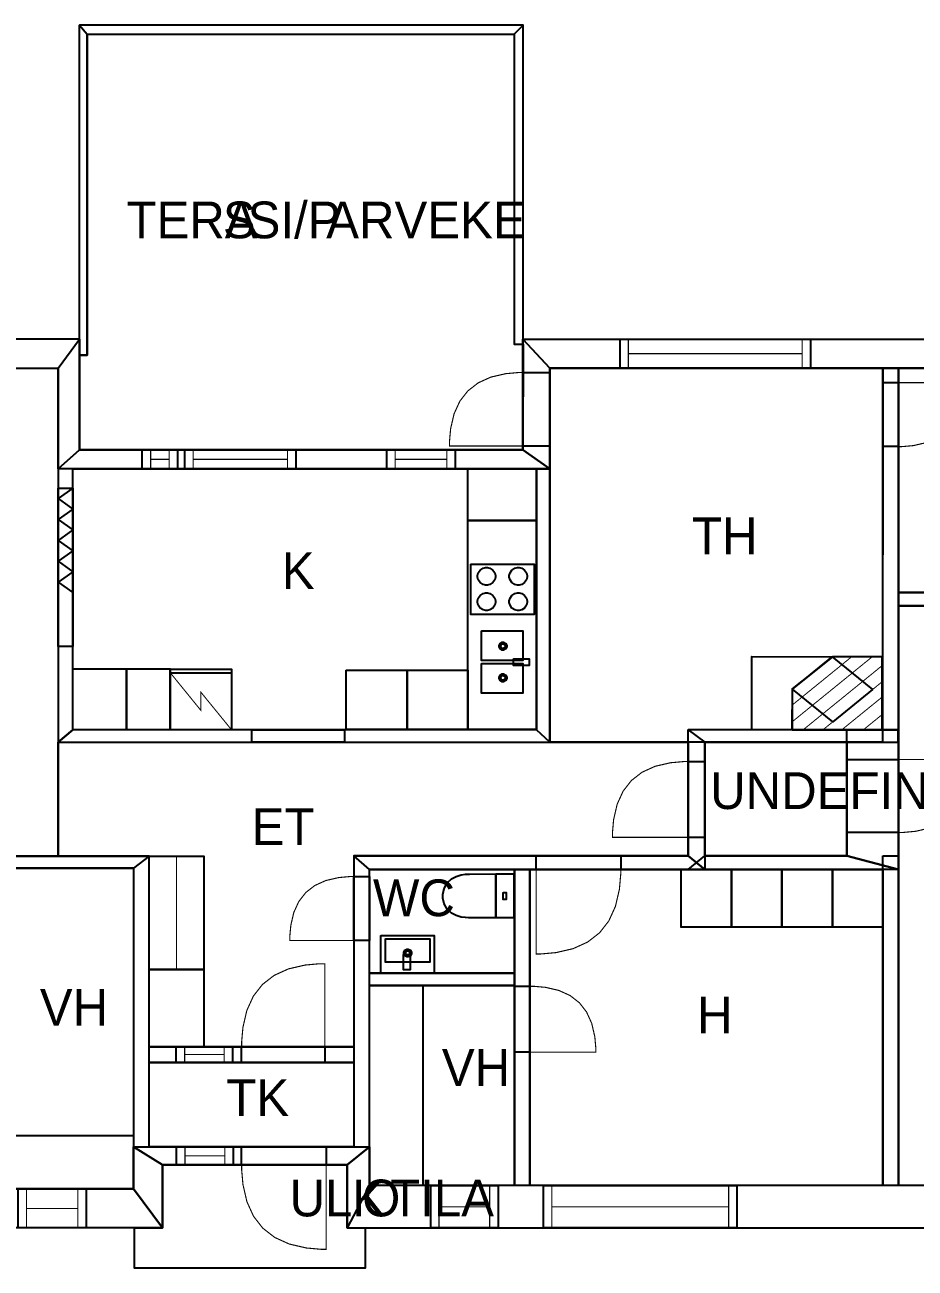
# Model space of a CAD drawing. Extents: x 1.4 to 23.7, y 0 to 12.2.
# Drawn here: x 8.84 to 17.16, y 0.6 to 12.23 of the extents above; entities that cross this region are included whole.
import ezdxf

# ---------------------------------------------------------------- set-up
doc = ezdxf.new("R2010")
doc.units = 0
doc.layers.get('0').update_dxf_attribs({"linetype": 'CONTINUOUS'})

msp = doc.modelspace()

# ---------------------------------------------------------------- linework, layer by layer
at = {"color": 0}
for points, const_width in [([(9.41812, 12.144), (13.4104, 12.144), (13.4938, 12.2273), (9.34521, 12.2273), (9.41812, 12.144)], 0.002083), ([(9.34521, 9.14274), (9.34521, 12.2273), (9.41812, 12.144), (9.41812, 9.14274), (9.34521, 9.14274)], 0.002083), ([(13.4104, 12.144), (13.4104, 9.24511), (13.4938, 9.24511), (13.4938, 12.2273), (13.4104, 12.144)], 0.002083), ([(9.34521, 9.29118), (1.40147, 9.29118), (1.72439, 9.02035), (9.14729, 9.02035), (9.34521, 9.29118)], 0.002083), ([(9.14729, 8.07856), (9.14729, 9.02035), (9.34521, 9.29118), (9.34521, 8.25564), (9.14729, 8.07856)], 0.002083), ([(20.4642, 9.02035), (13.7423, 9.02035), (13.4921, 9.29118), (20.7663, 9.29118), (20.4642, 9.02035)], 0.002083), ([(13.7423, 9.02035), (13.7423, 8.07856), (13.4921, 8.25564), (13.4921, 9.29118), (13.7423, 9.02035)], 0.002083), ([(14.399, 9.29118), (16.1799, 9.29118), (16.1799, 9.02035), (14.399, 9.02035), (14.399, 9.29118)], 0.010417), ([(14.399, 9.29118), (16.1799, 9.29118), (16.1799, 9.02035), (14.399, 9.02035), (14.399, 9.29118)], 0.010417), ([(13.4921, 8.97922), (13.4518, 8.97922), (13.331, 8.96853), (13.1913, 8.93631), (13.0732, 8.8826), (12.9766, 8.8074), (12.9014, 8.71078), (12.8477, 8.59261), (12.8155, 8.45301), (12.8048, 8.33219), (12.8048, 8.29189), (13.4921, 8.29189), (13.4921, 8.97922)], 0.010417), ([(13.4921, 8.97922), (13.7423, 8.97922), (13.7423, 8.29189), (13.4921, 8.29189), (13.4921, 8.97922)], 0.010417), ([(13.4921, 8.97922), (13.7423, 8.97922), (13.7423, 8.29189), (13.4921, 8.29189), (13.4921, 8.97922)], 0.010417), ([(16.8554, 9.02035), (17.0012, 9.02035), (17.0012, 5.63857), (16.8554, 5.63857), (16.8554, 9.02035)], 0.002083), ([(16.8554, 8.88482), (17.0012, 8.88482), (17.0012, 8.28651), (16.8554, 8.28651), (16.8554, 8.88482)], 0.010417), ([(16.8554, 8.88482), (17.0012, 8.88482), (17.0012, 8.28651), (16.8554, 8.28651), (16.8554, 8.88482)], 0.010417), ([(17.0012, 8.28651), (17.0362, 8.28651), (17.1414, 8.2959), (17.2629, 8.32394), (17.3658, 8.37067), (17.45, 8.43608), (17.5154, 8.52024), (17.5622, 8.6231), (17.5903, 8.74462), (17.5996, 8.84978), (17.5996, 8.88482), (17.0012, 8.88482), (17.0012, 8.28651)], 0.010417), ([(13.7423, 8.07856), (9.14729, 8.07856), (9.34521, 8.25564), (13.4921, 8.25564), (13.7423, 8.07856)], 0.002083), ([(9.93321, 8.25564), (10.2625, 8.25564), (10.2625, 8.07856), (9.93321, 8.07856), (9.93321, 8.25564)], 0.010417), ([(9.93321, 8.25564), (10.2625, 8.25564), (10.2625, 8.07856), (9.93321, 8.07856), (9.93321, 8.25564)], 0.010417), ([(10.3308, 8.25564), (11.3695, 8.25564), (11.3695, 8.07856), (10.3308, 8.07856), (10.3308, 8.25564)], 0.010417), ([(10.3308, 8.25564), (11.3695, 8.25564), (11.3695, 8.07856), (10.3308, 8.07856), (10.3308, 8.25564)], 0.010417), ([(12.218, 8.25564), (12.8589, 8.25564), (12.8589, 8.07856), (12.218, 8.07856), (12.218, 8.25564)], 0.010417), ([(12.218, 8.25564), (12.8589, 8.25564), (12.8589, 8.07856), (12.218, 8.07856), (12.218, 8.25564)], 0.010417), ([(9.14729, 8.07856), (9.14729, 5.52399), (9.28271, 5.63857), (9.28271, 8.07856), (9.14729, 8.07856)], 0.002083), ([(12.9779, 8.07856), (12.9779, 7.59565), (13.616, 7.59565), (13.616, 8.07856), (12.9779, 8.07856)], 0.010417), ([(13.7423, 8.07856), (13.7423, 5.52399), (13.6173, 5.63857), (13.6173, 8.07856), (13.7423, 8.07856)], 0.002083), ([(9.14729, 7.8986), (9.28271, 7.8986), (9.28271, 6.41764), (9.14729, 6.41764), (9.14729, 7.8986)], 0.010417), ([(12.9771, 7.59571), (12.9771, 5.64236), (13.617, 5.64236), (13.617, 7.59571), (12.9771, 7.59571)], 0.010417), ([(13.003, 7.18815), (13.003, 6.71778), (13.596, 6.71778), (13.596, 7.18815), (13.003, 7.18815)], 0.010417), ([(13.1512, 6.99018), (13.1431, 6.99018), (13.1187, 6.99675), (13.0922, 7.0146), (13.0744, 7.04107), (13.0679, 7.06543), (13.0679, 7.07351), (13.0679, 7.08165), (13.0744, 7.10596), (13.0922, 7.13243), (13.1187, 7.15033), (13.1431, 7.15685), (13.1512, 7.15685), (13.1593, 7.15685), (13.1836, 7.15033), (13.2101, 7.13243), (13.228, 7.10596), (13.2345, 7.08165), (13.2345, 7.07351), (13.2345, 7.06543), (13.228, 7.04107), (13.2101, 7.0146), (13.1836, 6.99675), (13.1593, 6.99018), (13.1512, 6.99018)], 0.010417), ([(13.4475, 6.99018), (13.4393, 6.99018), (13.415, 6.99675), (13.3886, 7.0146), (13.3707, 7.04107), (13.3642, 7.06543), (13.3642, 7.07351), (13.3642, 7.08165), (13.3707, 7.10596), (13.3886, 7.13243), (13.415, 7.15033), (13.4393, 7.15685), (13.4475, 7.15685), (13.4556, 7.15685), (13.4799, 7.15033), (13.5064, 7.13243), (13.5242, 7.10596), (13.5308, 7.08165), (13.5308, 7.07351), (13.5308, 7.06543), (13.5242, 7.04107), (13.5064, 7.0146), (13.4799, 6.99675), (13.4556, 6.99018), (13.4475, 6.99018)], 0.010417), ([(13.1512, 6.75299), (13.1431, 6.75299), (13.1187, 6.75956), (13.0922, 6.7774), (13.0744, 6.80393), (13.0679, 6.82824), (13.0679, 6.83632), (13.0679, 6.84446), (13.0744, 6.86882), (13.0922, 6.89529), (13.1187, 6.91314), (13.1431, 6.91965), (13.1512, 6.91965), (13.1593, 6.91965), (13.1836, 6.91314), (13.2101, 6.89529), (13.228, 6.86882), (13.2345, 6.84446), (13.2345, 6.83632), (13.2345, 6.82824), (13.228, 6.80393), (13.2101, 6.7774), (13.1836, 6.75956), (13.1593, 6.75299), (13.1512, 6.75299)], 0.010417), ([(13.4475, 6.75299), (13.4393, 6.75299), (13.415, 6.75956), (13.3886, 6.7774), (13.3707, 6.80393), (13.3642, 6.82824), (13.3642, 6.83632), (13.3642, 6.84446), (13.3707, 6.86882), (13.3886, 6.89529), (13.415, 6.91314), (13.4393, 6.91965), (13.4475, 6.91965), (13.4556, 6.91965), (13.4799, 6.91314), (13.5064, 6.89529), (13.5242, 6.86882), (13.5308, 6.84446), (13.5308, 6.83632), (13.5308, 6.82824), (13.5242, 6.80393), (13.5064, 6.7774), (13.4799, 6.75956), (13.4556, 6.75299), (13.4475, 6.75299)], 0.010417), ([(17.0012, 6.92204), (20.4642, 6.92204), (20.4642, 6.79704), (17.0012, 6.79704), (17.0012, 6.92204)], 0.002083), ([(13.1056, 6.56304), (13.1056, 6.28635), (13.4905, 6.28635), (13.4905, 6.56304), (13.1056, 6.56304)], 0.010417), ([(13.3047, 6.38385), (13.2982, 6.38385), (13.2789, 6.39453), (13.2682, 6.4139), (13.2682, 6.42031), (13.2682, 6.42676), (13.2789, 6.44613), (13.2982, 6.45676), (13.3047, 6.45676), (13.3111, 6.45676), (13.3305, 6.44613), (13.3412, 6.42676), (13.3412, 6.42031), (13.3412, 6.4139), (13.3305, 6.39453), (13.3111, 6.38385), (13.3047, 6.38385)], 0.008333), ([(13.3047, 6.39947), (13.301, 6.39947), (13.2899, 6.4056), (13.2839, 6.41667), (13.2839, 6.42031), (13.2839, 6.42399), (13.2899, 6.43506), (13.301, 6.44114), (13.3047, 6.44114), (13.3083, 6.44114), (13.3194, 6.43506), (13.3255, 6.42399), (13.3255, 6.42031), (13.3255, 6.41667), (13.3194, 6.4056), (13.3083, 6.39947), (13.3047, 6.39947)], 0.008333), ([(13.4042, 6.30094), (13.4042, 6.23844), (13.55, 6.23844), (13.55, 6.30094), (13.4042, 6.30094)], 0.010417), ([(16.3867, 6.32226), (16.0074, 6.02197), (16.0061, 5.63867), (15.63, 5.63867), (15.63, 6.32449), (16.3867, 6.32226)], 0.010417), ([(16.0072, 6.01731), (16.0072, 5.63861), (16.8486, 5.63861), (16.8486, 6.32189), (16.3861, 6.32189), (16.0072, 6.01731)], 0.00911), ([(16.3832, 6.31972), (16.7601, 6.01476), (16.3875, 5.71326), (16.0106, 6.01828), (16.3832, 6.31972)], 0.00911), ([(9.28267, 6.20714), (9.7856, 6.20714), (9.7856, 5.63976), (9.28267, 5.63976), (9.28267, 6.20714)], 0.010417), ([(9.7856, 6.20714), (10.1953, 6.20714), (10.1953, 5.63976), (9.7856, 5.63976), (9.7856, 6.20714)], 0.010417), ([(10.1953, 6.20643), (10.767, 6.20643), (10.767, 5.63906), (10.1953, 5.63906), (10.1953, 6.20643)], 0.009529), ([(10.1953, 6.20643), (10.767, 6.20643), (10.767, 6.16862), (10.1953, 6.16862), (10.1953, 6.20643)], 0.009529), ([(11.8387, 6.19467), (12.4079, 6.19467), (12.4079, 5.64068), (11.8387, 5.64068), (11.8387, 6.19467)], 0.010417), ([(12.4079, 6.19467), (12.9771, 6.19467), (12.9771, 5.64068), (12.4079, 5.64068), (12.4079, 6.19467)], 0.010417), ([(13.1047, 6.25722), (13.1047, 5.98053), (13.4894, 5.98053), (13.4894, 6.25722), (13.1047, 6.25722)], 0.010417), ([(13.3047, 6.08772), (13.2982, 6.08772), (13.2789, 6.09842), (13.2682, 6.11778), (13.2682, 6.12418), (13.2682, 6.13064), (13.2789, 6.15001), (13.2982, 6.16064), (13.3047, 6.16064), (13.3111, 6.16064), (13.3305, 6.15001), (13.3412, 6.13064), (13.3412, 6.12418), (13.3412, 6.11778), (13.3305, 6.09842), (13.3111, 6.08772), (13.3047, 6.08772)], 0.008333), ([(13.3047, 6.10335), (13.301, 6.10335), (13.2899, 6.10949), (13.2839, 6.12056), (13.2839, 6.12418), (13.2839, 6.12788), (13.2899, 6.13894), (13.301, 6.14501), (13.3047, 6.14501), (13.3083, 6.14501), (13.3194, 6.13894), (13.3255, 6.12788), (13.3255, 6.12418), (13.3255, 6.12056), (13.3194, 6.10949), (13.3083, 6.10335), (13.3047, 6.10335)], 0.008333), ([(13.6173, 5.63857), (9.28271, 5.63857), (9.14729, 5.52399), (13.7423, 5.52399), (13.6173, 5.63857)], 0.002083), ([(10.9569, 5.63857), (11.8233, 5.63857), (11.8233, 5.52399), (10.9569, 5.52399), (10.9569, 5.63857)], 0.010417), ([(17.0003, 5.63857), (15.0371, 5.63857), (15.1933, 5.52399), (17.0003, 5.52399), (17.0003, 5.63857)], 0.002083), ([(15.1933, 5.52399), (15.1933, 4.33376), (15.0371, 4.45876), (15.0371, 5.63857), (15.1933, 5.52399)], 0.002083), ([(17.0012, 5.63857), (17.0012, 4.33376), (16.5182, 4.45876), (16.5182, 5.63857), (17.0012, 5.63857)], 0.002083), ([(16.5182, 5.36182), (17.0012, 5.36182), (17.0012, 4.6785), (16.5182, 4.6785), (16.5182, 5.36182)], 0.010417), ([(16.5182, 5.36182), (17.0012, 5.36182), (17.0012, 4.6785), (16.5182, 4.6785), (16.5182, 5.36182)], 0.010417), ([(17.0012, 4.6785), (17.0412, 4.6785), (17.1614, 4.68918), (17.3001, 4.72125), (17.4176, 4.77463), (17.5137, 4.84933), (17.5885, 4.94542), (17.6418, 5.06288), (17.6739, 5.20167), (17.6846, 5.32178), (17.6846, 5.36182), (17.0012, 5.36182), (17.0012, 4.6785)], 0.010417), ([(15.0371, 5.34147), (14.9956, 5.34147), (14.871, 5.3304), (14.7269, 5.29719), (14.6051, 5.24181), (14.5054, 5.16428), (14.4279, 5.06461), (14.3725, 4.94276), (14.3393, 4.79883), (14.3282, 4.67421), (14.3282, 4.63265), (15.0371, 4.63265), (15.0371, 5.34147)], 0.010417), ([(15.0371, 5.34147), (15.1933, 5.34147), (15.1933, 4.63265), (15.0371, 4.63265), (15.0371, 5.34147)], 0.010417), ([(15.0371, 5.34147), (15.1933, 5.34147), (15.1933, 4.63265), (15.0371, 4.63265), (15.0371, 5.34147)], 0.010417), ([(1.72439, 4.45796), (9.99729, 4.45796), (9.85146, 4.34337), (1.72439, 4.34337), (1.72439, 4.45796)], 0.002083), ([(9.85146, 4.34337), (9.85146, 1.73839), (9.99729, 1.73839), (9.99729, 4.45796), (9.85146, 4.34337)], 0.002083), ([(9.9981, 4.45731), (9.9981, 3.39833), (10.508, 3.39833), (10.508, 4.45731), (9.9981, 4.45731)], 0.010417), ([(11.9099, 4.45876), (15.0371, 4.45876), (15.1933, 4.33376), (12.0557, 4.33376), (11.9099, 4.45876)], 0.002083), ([(12.0557, 1.73839), (12.0557, 4.33376), (11.9099, 4.45876), (11.9099, 1.73839), (12.0557, 1.73839)], 0.002083), ([(13.6147, 4.45876), (14.4058, 4.45876), (14.4058, 4.33376), (13.6147, 4.33376), (13.6147, 4.45876)], 0.010417), ([(13.6147, 4.45876), (14.4058, 4.45876), (14.4058, 4.33376), (13.6147, 4.33376), (13.6147, 4.45876)], 0.010417), ([(15.1933, 4.45876), (16.5182, 4.45876), (17.0012, 4.33376), (15.0371, 4.33376), (15.1933, 4.45876)], 0.002083), ([(16.8554, 4.45876), (17.0012, 4.45876), (17.0012, 1.37668), (16.8554, 1.37668), (16.8554, 4.45876)], 0.002083), ([(13.4116, 4.33376), (13.5574, 4.33376), (13.5574, 1.37668), (13.4116, 1.37668), (13.4116, 4.33376)], 0.002083), ([(14.4058, 4.33376), (14.4058, 4.28743), (14.3935, 4.14839), (14.3564, 3.98768), (14.2946, 3.85172), (14.2081, 3.74046), (14.0968, 3.65392), (13.9608, 3.59212), (13.8001, 3.55501), (13.661, 3.54264), (13.6147, 3.54264), (13.6147, 4.33376), (14.4058, 4.33376)], 0.010417), ([(14.9692, 4.33311), (15.4407, 4.33311), (15.4407, 3.79156), (14.9692, 3.79156), (14.9692, 4.33311)], 0.010417), ([(15.4407, 4.33311), (15.9122, 4.33311), (15.9122, 3.79156), (15.4407, 3.79156), (15.4407, 4.33311)], 0.010417), ([(15.9124, 4.33311), (16.3839, 4.33311), (16.3839, 3.79156), (15.9124, 3.79156), (15.9124, 4.33311)], 0.010417), ([(16.3839, 4.33311), (16.8554, 4.33311), (16.8554, 3.79156), (16.3839, 3.79156), (16.3839, 4.33311)], 0.010417), ([(11.9099, 4.26628), (11.8748, 4.26628), (11.7698, 4.25694), (11.6483, 4.22894), (11.5456, 4.18224), (11.4615, 4.11686), (11.3961, 4.03276), (11.3494, 3.93001), (11.3214, 3.8086), (11.3121, 3.7035), (11.3121, 3.66846), (11.9099, 3.66846), (11.9099, 4.26628)], 0.010417), ([(11.9099, 4.26628), (12.0557, 4.26628), (12.0557, 3.66846), (11.9099, 3.66846), (11.9099, 4.26628)], 0.010417), ([(11.9099, 4.26628), (12.0557, 4.26628), (12.0557, 3.66846), (11.9099, 3.66846), (11.9099, 4.26628)], 0.010417), ([(12.9929, 3.88043), (12.9929, 3.88043), (12.9822, 3.88037), (12.954, 3.88194), (12.9142, 3.88803), (12.8686, 3.90121), (12.8229, 3.92437), (12.7831, 3.96029), (12.7549, 4.01167), (12.7443, 4.06386), (12.7443, 4.08122), (12.7443, 4.09924), (12.7549, 4.15326), (12.7831, 4.20643), (12.8229, 4.24365), (12.8686, 4.26768), (12.9142, 4.28147), (12.954, 4.28776), (12.9822, 4.2895), (12.9929, 4.28939), (12.9929, 4.28939), (13.2367, 4.29042), (13.2367, 3.88043), (12.9929, 3.88043)], 0.010252), ([(13.2367, 4.29042), (13.2367, 3.88043), (13.4069, 3.88043), (13.4069, 4.29042), (13.2367, 4.29042)], 0.010252), ([(13.3075, 4.118), (13.3075, 4.05285), (13.3361, 4.05285), (13.3361, 4.118), (13.3075, 4.118)], 0.010252), ([(12.1641, 3.71451), (12.663, 3.71451), (12.663, 3.36356), (12.1641, 3.36356), (12.1641, 3.71451)], 0.010417), ([(12.2056, 3.68354), (12.6215, 3.68354), (12.6215, 3.46463), (12.2056, 3.46463), (12.2056, 3.68354)], 0.010417), ([(12.3759, 3.53868), (12.4384, 3.53868), (12.4384, 3.39285), (12.3759, 3.39285), (12.3759, 3.53868)], 0.010417), ([(12.3771, 3.55192), (12.3771, 3.55838), (12.3877, 3.57775), (12.4071, 3.58838), (12.4135, 3.58838), (12.4199, 3.58838), (12.4393, 3.57775), (12.45, 3.55838), (12.45, 3.55192), (12.45, 3.54551), (12.4393, 3.52615), (12.4199, 3.51546), (12.4135, 3.51546), (12.4071, 3.51546), (12.3877, 3.52615), (12.3771, 3.54551), (12.3771, 3.55192)], 0.008333), ([(12.3927, 3.55192), (12.3927, 3.55561), (12.3988, 3.56668), (12.4098, 3.57275), (12.4135, 3.57275), (12.4172, 3.57275), (12.4282, 3.56668), (12.4343, 3.55561), (12.4343, 3.55192), (12.4343, 3.54829), (12.4282, 3.53722), (12.4172, 3.53108), (12.4135, 3.53108), (12.4098, 3.53108), (12.3988, 3.53722), (12.3927, 3.54829), (12.3927, 3.55192)], 0.008333), ([(9.9981, 3.39839), (9.9981, 2.67453), (10.508, 2.67453), (10.508, 3.39839), (9.9981, 3.39839)], 0.010417), ([(10.862, 2.67453), (10.862, 2.72006), (10.8741, 2.85656), (10.9105, 3.01432), (10.9712, 3.14785), (11.0562, 3.25706), (11.1654, 3.34196), (11.2988, 3.40267), (11.4566, 3.43907), (11.5932, 3.45117), (11.6387, 3.45117), (11.6387, 2.67453), (10.862, 2.67453)], 0.010417), ([(12.0557, 3.36253), (13.4116, 3.36253), (13.4116, 3.24794), (12.0557, 3.24794), (12.0557, 3.36253)], 0.002083), ([(12.0578, 3.24799), (12.0578, 1.37853), (12.5548, 1.37853), (12.5548, 3.24799), (12.0578, 3.24799)], 0.010417), ([(13.4116, 3.24013), (13.5574, 3.24013), (13.5574, 2.6244), (13.4116, 2.6244), (13.4116, 3.24013)], 0.010417), ([(13.4116, 3.24013), (13.5574, 3.24013), (13.5574, 2.6244), (13.4116, 2.6244), (13.4116, 3.24013)], 0.010417), ([(13.5574, 3.24013), (13.5934, 3.24013), (13.7017, 3.23053), (13.8268, 3.20167), (13.9325, 3.1536), (14.0192, 3.08621), (14.0865, 2.99963), (14.1346, 2.89382), (14.1635, 2.76872), (14.1731, 2.66049), (14.1731, 2.6244), (13.5574, 2.6244), (13.5574, 3.24013)], 0.010417), ([(9.99729, 2.67453), (11.9099, 2.67453), (11.9099, 2.52869), (9.99729, 2.52869), (9.99729, 2.67453)], 0.002083), ([(10.2511, 2.67453), (10.7768, 2.67453), (10.7768, 2.52869), (10.2511, 2.52869), (10.2511, 2.67453)], 0.010417), ([(10.2511, 2.67453), (10.7768, 2.67453), (10.7768, 2.52869), (10.2511, 2.52869), (10.2511, 2.67453)], 0.010417), ([(10.862, 2.67453), (11.6387, 2.67453), (11.6387, 2.52869), (10.862, 2.52869), (10.862, 2.67453)], 0.010417), ([(10.862, 2.67453), (11.6387, 2.67453), (11.6387, 2.52869), (10.862, 2.52869), (10.862, 2.67453)], 0.010417), ([(8.61893, 1.84631), (9.84993, 1.84631), (9.84993, 1.3463), (8.61893, 1.3463), (8.61893, 1.84631)], 0.010417), ([(9.85146, 1.73839), (12.0557, 1.73839), (11.8474, 1.57172), (10.1223, 1.57172), (9.85146, 1.73839)], 0.002083), ([(9.85146, 1.34543), (9.85146, 1.73839), (10.1223, 1.57172), (10.1223, 0.980849), (9.85146, 1.34543)], 0.002083), ([(10.2542, 1.73839), (10.7828, 1.73839), (10.7828, 1.57172), (10.2542, 1.57172), (10.2542, 1.73839)], 0.010417), ([(10.2542, 1.73839), (10.7828, 1.73839), (10.7828, 1.57172), (10.2542, 1.57172), (10.2542, 1.73839)], 0.010417), ([(10.862, 1.73839), (11.6529, 1.73839), (11.6529, 1.57172), (10.862, 1.57172), (10.862, 1.73839)], 0.010417), ([(10.862, 1.73839), (11.6529, 1.73839), (11.6529, 1.57172), (10.862, 1.57172), (10.862, 1.73839)], 0.010417), ([(12.0557, 1.73839), (12.0557, 1.37668), (11.8474, 0.980849), (11.8474, 1.57172), (12.0557, 1.73839)], 0.002083), ([(11.8474, 1.57172), (11.8474, 0.980849), (12.0168, 0.980849), (12.0168, 0.605849), (9.86143, 0.605849), (9.86143, 0.980849), (10.1223, 0.980849), (10.1223, 1.57172), (11.8474, 1.57172)], 0.002083), ([(10.862, 1.57172), (10.862, 1.52539), (10.8743, 1.38639), (10.9114, 1.22569), (10.9732, 1.08979), (11.0597, 0.978515), (11.171, 0.892036), (11.3069, 0.83024), (11.4676, 0.793132), (11.6066, 0.780761), (11.6529, 0.780761), (11.6529, 1.57172), (10.862, 1.57172)], 0.010417), ([(1.72439, 1.34543), (9.85146, 1.34543), (10.1223, 0.980849), (1.40147, 0.980849), (1.72439, 1.34543)], 0.002083), ([(8.77219, 1.34543), (9.40907, 1.34543), (9.40907, 0.980849), (8.77219, 0.980849), (8.77219, 1.34543)], 0.010417), ([(8.77219, 1.34543), (9.40907, 1.34543), (9.40907, 0.980849), (8.77219, 0.980849), (8.77219, 1.34543)], 0.010417), ([(11.8474, 0.980849), (20.7663, 0.980849), (20.4642, 1.37668), (12.0557, 1.37668), (11.8474, 0.980849)], 0.002083), ([(12.6293, 1.37668), (13.2592, 1.37668), (13.2592, 0.980849), (12.6293, 0.980849), (12.6293, 1.37668)], 0.010417), ([(12.6293, 1.37668), (13.2592, 1.37668), (13.2592, 0.980849), (12.6293, 0.980849), (12.6293, 1.37668)], 0.010417), ([(13.6826, 1.37668), (15.4925, 1.37668), (15.4925, 0.980849), (13.6826, 0.980849), (13.6826, 1.37668)], 0.010417), ([(13.6826, 1.37668), (15.4925, 1.37668), (15.4925, 0.980849), (13.6826, 0.980849), (13.6826, 1.37668)], 0.010417)]:
    msp.add_lwpolyline(points, close=True, dxfattribs=dict(at, const_width=const_width))
at = {"color": 7}
for points in [[(9.34521, 9.14274), (9.34521, 12.2273), (9.41812, 12.144), (9.41812, 9.14274), (9.34521, 9.14274)], [(9.41812, 12.144), (13.4104, 12.144), (13.4938, 12.2273), (9.34521, 12.2273), (9.41812, 12.144)], [(13.4104, 12.144), (13.4104, 9.24511), (13.4938, 9.24511), (13.4938, 12.2273), (13.4104, 12.144)], [(9.34521, 8.25564), (9.34521, 9.14274), (9.41812, 9.14274), (9.41812, 12.144), (13.4104, 12.144), (13.4104, 9.24511), (13.4938, 9.24511), (13.4921, 8.25564), (9.34521, 8.25564)], [(14.399, 9.29118), (16.1799, 9.29118), (16.1799, 9.02035), (14.399, 9.02035), (14.399, 9.29118)], [(14.399, 9.29118), (16.1799, 9.29118), (16.1799, 9.02035), (14.399, 9.02035), (14.399, 9.29118)], [(1.72439, 9.02035), (9.14729, 9.02035), (9.14729, 4.45796), (1.72439, 4.45796), (1.72439, 9.02035)], [(13.4921, 8.97922), (13.7423, 8.97922), (13.7423, 8.29189), (13.4921, 8.29189), (13.4921, 8.97922)], [(13.4921, 8.97922), (13.7423, 8.97922), (13.7423, 8.29189), (13.4921, 8.29189), (13.4921, 8.97922)], [(13.7423, 9.02035), (16.8554, 9.02035), (16.8543, 5.52399), (13.7423, 5.52399), (13.7423, 9.02035)], [(17.0012, 9.02035), (18.8286, 9.02035), (18.8286, 6.92204), (17.0012, 6.92204), (17.0012, 9.02035)], [(16.8554, 8.88482), (17.0012, 8.88482), (17.0012, 8.28651), (16.8554, 8.28651), (16.8554, 8.88482)], [(16.8554, 8.88482), (17.0012, 8.88482), (17.0012, 8.28651), (16.8554, 8.28651), (16.8554, 8.88482)], [(9.93321, 8.25564), (10.2625, 8.25564), (10.2625, 8.07856), (9.93321, 8.07856), (9.93321, 8.25564)], [(9.93321, 8.25564), (10.2625, 8.25564), (10.2625, 8.07856), (9.93321, 8.07856), (9.93321, 8.25564)], [(10.3308, 8.25564), (11.3695, 8.25564), (11.3695, 8.07856), (10.3308, 8.07856), (10.3308, 8.25564)], [(10.3308, 8.25564), (11.3695, 8.25564), (11.3695, 8.07856), (10.3308, 8.07856), (10.3308, 8.25564)], [(12.218, 8.25564), (12.8589, 8.25564), (12.8589, 8.07856), (12.218, 8.07856), (12.218, 8.25564)], [(12.218, 8.25564), (12.8589, 8.25564), (12.8589, 8.07856), (12.218, 8.07856), (12.218, 8.25564)], [(9.28271, 8.07856), (13.6173, 8.07856), (13.6173, 5.63857), (9.28271, 5.63857), (9.28271, 8.07856)], [(12.9779, 8.07856), (13.616, 8.07856), (13.616, 7.59565), (12.9779, 7.59565), (12.9779, 8.07856)], [(9.14729, 7.8986), (9.28271, 7.8986), (9.28271, 6.41764), (9.14729, 6.41764), (9.14729, 7.8986)], [(9.14729, 7.8986), (9.28271, 7.8986), (9.28271, 6.41764), (9.14729, 6.41764), (9.14729, 7.8986)], [(9.28271, 7.8986), (9.14729, 7.80089), (9.28271, 7.70307), (9.14729, 7.60536), (9.28271, 7.50765), (9.14729, 7.40983), (9.28271, 7.31213), (9.14729, 7.21442), (9.28271, 7.1166), (9.14729, 7.01888), (9.28271, 6.92117)], [(12.9771, 7.59571), (13.617, 7.59571), (13.617, 5.64236), (12.9771, 5.64236), (12.9771, 7.59571)], [(13.003, 7.18815), (13.596, 7.18815), (13.596, 6.71778), (13.003, 6.71778), (13.003, 7.18815)], [(13.1512, 6.99018), (13.1431, 6.99018), (13.1187, 6.99675), (13.0922, 7.0146), (13.0744, 7.04107), (13.0679, 7.06543), (13.0679, 7.07351), (13.0679, 7.08165), (13.0744, 7.10596), (13.0922, 7.13243), (13.1187, 7.15033), (13.1431, 7.15685), (13.1512, 7.15685), (13.1593, 7.15685), (13.1836, 7.15033), (13.2101, 7.13243), (13.228, 7.10596), (13.2345, 7.08165), (13.2345, 7.07351), (13.2345, 7.06543), (13.228, 7.04107), (13.2101, 7.0146), (13.1836, 6.99675), (13.1593, 6.99018), (13.1512, 6.99018)], [(13.4475, 6.99018), (13.4393, 6.99018), (13.415, 6.99675), (13.3886, 7.0146), (13.3707, 7.04107), (13.3642, 7.06543), (13.3642, 7.07351), (13.3642, 7.08165), (13.3707, 7.10596), (13.3886, 7.13243), (13.415, 7.15033), (13.4393, 7.15685), (13.4475, 7.15685), (13.4556, 7.15685), (13.4799, 7.15033), (13.5064, 7.13243), (13.5242, 7.10596), (13.5308, 7.08165), (13.5308, 7.07351), (13.5308, 7.06543), (13.5242, 7.04107), (13.5064, 7.0146), (13.4799, 6.99675), (13.4556, 6.99018), (13.4475, 6.99018)], [(13.1512, 6.75299), (13.1431, 6.75299), (13.1187, 6.75956), (13.0922, 6.7774), (13.0744, 6.80393), (13.0679, 6.82824), (13.0679, 6.83632), (13.0679, 6.84446), (13.0744, 6.86882), (13.0922, 6.89529), (13.1187, 6.91314), (13.1431, 6.91965), (13.1512, 6.91965), (13.1593, 6.91965), (13.1836, 6.91314), (13.2101, 6.89529), (13.228, 6.86882), (13.2345, 6.84446), (13.2345, 6.83632), (13.2345, 6.82824), (13.228, 6.80393), (13.2101, 6.7774), (13.1836, 6.75956), (13.1593, 6.75299), (13.1512, 6.75299)], [(13.4475, 6.75299), (13.4393, 6.75299), (13.415, 6.75956), (13.3886, 6.7774), (13.3707, 6.80393), (13.3642, 6.82824), (13.3642, 6.83632), (13.3642, 6.84446), (13.3707, 6.86882), (13.3886, 6.89529), (13.415, 6.91314), (13.4393, 6.91965), (13.4475, 6.91965), (13.4556, 6.91965), (13.4799, 6.91314), (13.5064, 6.89529), (13.5242, 6.86882), (13.5308, 6.84446), (13.5308, 6.83632), (13.5308, 6.82824), (13.5242, 6.80393), (13.5064, 6.7774), (13.4799, 6.75956), (13.4556, 6.75299), (13.4475, 6.75299)], [(17.0012, 6.79704), (20.4642, 6.79704), (20.4642, 1.37668), (17.0012, 1.37668), (17.0012, 6.79704)], [(13.1056, 6.56304), (13.4905, 6.56304), (13.4905, 6.28635), (13.1056, 6.28635), (13.1056, 6.56304)], [(13.3047, 6.38385), (13.2982, 6.38385), (13.2789, 6.39453), (13.2682, 6.4139), (13.2682, 6.42031), (13.2682, 6.42676), (13.2789, 6.44613), (13.2982, 6.45676), (13.3047, 6.45676), (13.3111, 6.45676), (13.3305, 6.44613), (13.3412, 6.42676), (13.3412, 6.42031), (13.3412, 6.4139), (13.3305, 6.39453), (13.3111, 6.38385), (13.3047, 6.38385)], [(13.3047, 6.39947), (13.301, 6.39947), (13.2899, 6.4056), (13.2839, 6.41667), (13.2839, 6.42031), (13.2839, 6.42399), (13.2899, 6.43506), (13.301, 6.44114), (13.3047, 6.44114), (13.3083, 6.44114), (13.3194, 6.43506), (13.3255, 6.42399), (13.3255, 6.42031), (13.3255, 6.41667), (13.3194, 6.4056), (13.3083, 6.39947), (13.3047, 6.39947)], [(13.4042, 6.30094), (13.55, 6.30094), (13.55, 6.23844), (13.4042, 6.23844), (13.4042, 6.30094)], [(16.3867, 6.32226), (16.0074, 6.02197), (16.0061, 5.63867), (15.63, 5.63867), (15.63, 6.32449), (16.3867, 6.32226)], [(16.0072, 6.01731), (16.0072, 5.63861), (16.8486, 5.63861), (16.8486, 6.32189), (16.3861, 6.32189), (16.0072, 6.01731)], [(16.3832, 6.31972), (16.7601, 6.01476), (16.3875, 5.71326), (16.0106, 6.01828), (16.3832, 6.31972)], [(9.28267, 6.20714), (9.7856, 6.20714), (9.7856, 5.63976), (9.28267, 5.63976), (9.28267, 6.20714)], [(9.7856, 6.20714), (10.1953, 6.20714), (10.1953, 5.63976), (9.7856, 5.63976), (9.7856, 6.20714)], [(10.1953, 6.20643), (10.767, 6.20643), (10.767, 5.63906), (10.1953, 5.63906), (10.1953, 6.20643)], [(10.1953, 6.20643), (10.767, 6.20643), (10.767, 6.16862), (10.1953, 6.16862), (10.1953, 6.20643)], [(11.8387, 6.19467), (12.4079, 6.19467), (12.4079, 5.64068), (11.8387, 5.64068), (11.8387, 6.19467)], [(12.4079, 6.19467), (12.9771, 6.19467), (12.9771, 5.64068), (12.4079, 5.64068), (12.4079, 6.19467)], [(13.1047, 6.25722), (13.4894, 6.25722), (13.4894, 5.98053), (13.1047, 5.98053), (13.1047, 6.25722)], [(13.3047, 6.08772), (13.2982, 6.08772), (13.2789, 6.09842), (13.2682, 6.11778), (13.2682, 6.12418), (13.2682, 6.13064), (13.2789, 6.15001), (13.2982, 6.16064), (13.3047, 6.16064), (13.3111, 6.16064), (13.3305, 6.15001), (13.3412, 6.13064), (13.3412, 6.12418), (13.3412, 6.11778), (13.3305, 6.09842), (13.3111, 6.08772), (13.3047, 6.08772)], [(13.3047, 6.10335), (13.301, 6.10335), (13.2899, 6.10949), (13.2839, 6.12056), (13.2839, 6.12418), (13.2839, 6.12788), (13.2899, 6.13894), (13.301, 6.14501), (13.3047, 6.14501), (13.3083, 6.14501), (13.3194, 6.13894), (13.3255, 6.12788), (13.3255, 6.12418), (13.3255, 6.12056), (13.3194, 6.10949), (13.3083, 6.10335), (13.3047, 6.10335)], [(10.9569, 5.63857), (11.8233, 5.63857), (11.8233, 5.52399), (10.9569, 5.52399), (10.9569, 5.63857)], [(10.9569, 5.63857), (11.8233, 5.63857), (11.8233, 5.52399), (10.9569, 5.52399), (10.9569, 5.63857)], [(15.0371, 4.45876), (11.9099, 4.45876), (11.9099, 2.67453), (9.99729, 2.67453), (9.99729, 4.45796), (9.14729, 4.45796), (9.14729, 5.52399), (15.0371, 5.52399), (15.0371, 4.45876)], [(15.1933, 5.52399), (16.5189, 5.52399), (16.5189, 4.45876), (15.1933, 4.45876), (15.1933, 5.52399)], [(16.5182, 5.36182), (17.0012, 5.36182), (17.0012, 4.6785), (16.5182, 4.6785), (16.5182, 5.36182)], [(16.5182, 5.36182), (17.0012, 5.36182), (17.0012, 4.6785), (16.5182, 4.6785), (16.5182, 5.36182)], [(15.0371, 5.34147), (15.1933, 5.34147), (15.1933, 4.63265), (15.0371, 4.63265), (15.0371, 5.34147)], [(15.0371, 5.34147), (15.1933, 5.34147), (15.1933, 4.63265), (15.0371, 4.63265), (15.0371, 5.34147)], [(9.9981, 4.45731), (10.508, 4.45731), (10.508, 3.39833), (9.9981, 3.39833), (9.9981, 4.45731)], [(13.6147, 4.45876), (14.4058, 4.45876), (14.4058, 4.33376), (13.6147, 4.33376), (13.6147, 4.45876)], [(13.6147, 4.45876), (14.4058, 4.45876), (14.4058, 4.33376), (13.6147, 4.33376), (13.6147, 4.45876)], [(8.61897, 4.34337), (9.85146, 4.34337), (9.85146, 1.34543), (8.61897, 1.34543), (8.61897, 4.34337)], [(12.0557, 4.33376), (13.4116, 4.33376), (13.4116, 3.36253), (12.0557, 3.36253), (12.0557, 4.33376)], [(13.5574, 4.33376), (16.8554, 4.33376), (16.8554, 1.37668), (13.5574, 1.37668), (13.5574, 4.33376)], [(14.9692, 4.33311), (15.4407, 4.33311), (15.4407, 3.79156), (14.9692, 3.79156), (14.9692, 4.33311)], [(15.4407, 4.33311), (15.9122, 4.33311), (15.9122, 3.79156), (15.4407, 3.79156), (15.4407, 4.33311)], [(15.9124, 4.33311), (16.3839, 4.33311), (16.3839, 3.79156), (15.9124, 3.79156), (15.9124, 4.33311)], [(16.3839, 4.33311), (16.8554, 4.33311), (16.8554, 3.79156), (16.3839, 3.79156), (16.3839, 4.33311)], [(11.9099, 4.26628), (12.0557, 4.26628), (12.0557, 3.66846), (11.9099, 3.66846), (11.9099, 4.26628)], [(11.9099, 4.26628), (12.0557, 4.26628), (12.0557, 3.66846), (11.9099, 3.66846), (11.9099, 4.26628)], [(12.9929, 3.88043), (12.9929, 3.88043), (12.9822, 3.88037), (12.954, 3.88194), (12.9142, 3.88803), (12.8686, 3.90121), (12.8229, 3.92437), (12.7831, 3.96029), (12.7549, 4.01167), (12.7443, 4.06386), (12.7443, 4.08122), (12.7443, 4.09924), (12.7549, 4.15326), (12.7831, 4.20643), (12.8229, 4.24365), (12.8686, 4.26768), (12.9142, 4.28147), (12.954, 4.28776), (12.9822, 4.2895), (12.9929, 4.28939), (12.9929, 4.28939), (13.2367, 4.29042), (13.2367, 3.88043), (12.9929, 3.88043)], [(13.2367, 4.29042), (13.4069, 4.29042), (13.4069, 3.88043), (13.2367, 3.88043), (13.2367, 4.29042)], [(13.3075, 4.118), (13.3361, 4.118), (13.3361, 4.05285), (13.3075, 4.05285), (13.3075, 4.118)], [(12.1641, 3.71451), (12.663, 3.71451), (12.663, 3.36356), (12.1641, 3.36356), (12.1641, 3.71451)], [(12.2056, 3.68354), (12.6215, 3.68354), (12.6215, 3.46463), (12.2056, 3.46463), (12.2056, 3.68354)], [(12.3759, 3.53868), (12.4384, 3.53868), (12.4384, 3.39285), (12.3759, 3.39285), (12.3759, 3.53868)], [(12.3771, 3.55192), (12.3771, 3.55838), (12.3877, 3.57775), (12.4071, 3.58838), (12.4135, 3.58838), (12.4199, 3.58838), (12.4393, 3.57775), (12.45, 3.55838), (12.45, 3.55192), (12.45, 3.54551), (12.4393, 3.52615), (12.4199, 3.51546), (12.4135, 3.51546), (12.4071, 3.51546), (12.3877, 3.52615), (12.3771, 3.54551), (12.3771, 3.55192)], [(12.3927, 3.55192), (12.3927, 3.55561), (12.3988, 3.56668), (12.4098, 3.57275), (12.4135, 3.57275), (12.4172, 3.57275), (12.4282, 3.56668), (12.4343, 3.55561), (12.4343, 3.55192), (12.4343, 3.54829), (12.4282, 3.53722), (12.4172, 3.53108), (12.4135, 3.53108), (12.4098, 3.53108), (12.3988, 3.53722), (12.3927, 3.54829), (12.3927, 3.55192)], [(9.9981, 3.39839), (10.508, 3.39839), (10.508, 2.67453), (9.9981, 2.67453), (9.9981, 3.39839)], [(12.0557, 3.24794), (13.4116, 3.24794), (13.4116, 1.37668), (12.0557, 1.37668), (12.0557, 3.24794)], [(12.0578, 3.24799), (12.5548, 3.24799), (12.5548, 1.37853), (12.0578, 1.37853), (12.0578, 3.24799)], [(13.4116, 3.24013), (13.5574, 3.24013), (13.5574, 2.6244), (13.4116, 2.6244), (13.4116, 3.24013)], [(13.4116, 3.24013), (13.5574, 3.24013), (13.5574, 2.6244), (13.4116, 2.6244), (13.4116, 3.24013)], [(10.2511, 2.67453), (10.7768, 2.67453), (10.7768, 2.52869), (10.2511, 2.52869), (10.2511, 2.67453)], [(10.2511, 2.67453), (10.7768, 2.67453), (10.7768, 2.52869), (10.2511, 2.52869), (10.2511, 2.67453)], [(10.862, 2.67453), (11.6387, 2.67453), (11.6387, 2.52869), (10.862, 2.52869), (10.862, 2.67453)], [(10.862, 2.67453), (11.6387, 2.67453), (11.6387, 2.52869), (10.862, 2.52869), (10.862, 2.67453)], [(9.99729, 2.52869), (11.9099, 2.52869), (11.9099, 1.73839), (9.99729, 1.73839), (9.99729, 2.52869)], [(8.61893, 1.84631), (9.84993, 1.84631), (9.84993, 1.3463), (8.61893, 1.3463), (8.61893, 1.84631)], [(10.2542, 1.73839), (10.7828, 1.73839), (10.7828, 1.57172), (10.2542, 1.57172), (10.2542, 1.73839)], [(10.2542, 1.73839), (10.7828, 1.73839), (10.7828, 1.57172), (10.2542, 1.57172), (10.2542, 1.73839)], [(10.862, 1.73839), (11.6529, 1.73839), (11.6529, 1.57172), (10.862, 1.57172), (10.862, 1.73839)], [(10.862, 1.73839), (11.6529, 1.73839), (11.6529, 1.57172), (10.862, 1.57172), (10.862, 1.73839)], [(11.8474, 1.57172), (11.8474, 0.980849), (12.0168, 0.980849), (12.0168, 0.605849), (9.86143, 0.605849), (9.86143, 0.980849), (10.1223, 0.980849), (10.1223, 1.57172), (11.8474, 1.57172)], [(8.77219, 1.34543), (9.40907, 1.34543), (9.40907, 0.980849), (8.77219, 0.980849), (8.77219, 1.34543)], [(8.77219, 1.34543), (9.40907, 1.34543), (9.40907, 0.980849), (8.77219, 0.980849), (8.77219, 1.34543)], [(12.6293, 1.37668), (13.2592, 1.37668), (13.2592, 0.980849), (12.6293, 0.980849), (12.6293, 1.37668)], [(12.6293, 1.37668), (13.2592, 1.37668), (13.2592, 0.980849), (12.6293, 0.980849), (12.6293, 1.37668)], [(13.6826, 1.37668), (15.4925, 1.37668), (15.4925, 0.980849), (13.6826, 0.980849), (13.6826, 1.37668)], [(13.6826, 1.37668), (15.4925, 1.37668), (15.4925, 0.980849), (13.6826, 0.980849), (13.6826, 1.37668)]]:
    msp.add_lwpolyline(points, close=True, dxfattribs=at)
for points, const_width in [([(9.34521, 8.25564), (9.34521, 9.14274), (9.41812, 9.14274), (9.41812, 12.144), (13.4104, 12.144), (13.4104, 9.24511), (13.4938, 9.24511), (13.4921, 8.25564), (9.34521, 8.25564)], 0.002083), ([(1.72439, 9.02035), (9.14729, 9.02035), (9.14729, 4.45796), (1.72439, 4.45796), (1.72439, 9.02035)], 0.002083), ([(13.7423, 9.02035), (16.8554, 9.02035), (16.8543, 5.52399), (13.7423, 5.52399), (13.7423, 9.02035)], 0.002083), ([(17.0012, 9.02035), (18.8286, 9.02035), (18.8286, 6.92204), (17.0012, 6.92204), (17.0012, 9.02035)], 0.002083), ([(9.28271, 8.07856), (13.6173, 8.07856), (13.6173, 5.63857), (9.28271, 5.63857), (9.28271, 8.07856)], 0.002083), ([(9.14729, 7.8986), (9.28271, 7.8986), (9.28271, 6.41764), (9.14729, 6.41764), (9.14729, 7.8986)], 0.010417), ([(17.0012, 6.79704), (20.4642, 6.79704), (20.4642, 1.37668), (17.0012, 1.37668), (17.0012, 6.79704)], 0.002083), ([(10.9569, 5.63857), (11.8233, 5.63857), (11.8233, 5.52399), (10.9569, 5.52399), (10.9569, 5.63857)], 0.010417), ([(15.0371, 4.45876), (11.9099, 4.45876), (11.9099, 2.67453), (9.99729, 2.67453), (9.99729, 4.45796), (9.14729, 4.45796), (9.14729, 5.52399), (15.0371, 5.52399), (15.0371, 4.45876)], 0.002083), ([(15.1933, 5.52399), (16.5189, 5.52399), (16.5189, 4.45876), (15.1933, 4.45876), (15.1933, 5.52399)], 0.002083), ([(8.61897, 4.34337), (9.85146, 4.34337), (9.85146, 1.34543), (8.61897, 1.34543), (8.61897, 4.34337)], 0.002083), ([(12.0557, 4.33376), (13.4116, 4.33376), (13.4116, 3.36253), (12.0557, 3.36253), (12.0557, 4.33376)], 0.002083), ([(13.5574, 4.33376), (16.8554, 4.33376), (16.8554, 1.37668), (13.5574, 1.37668), (13.5574, 4.33376)], 0.002083), ([(12.0557, 3.24794), (13.4116, 3.24794), (13.4116, 1.37668), (12.0557, 1.37668), (12.0557, 3.24794)], 0.002083), ([(9.99729, 2.52869), (11.9099, 2.52869), (11.9099, 1.73839), (9.99729, 1.73839), (9.99729, 2.52869)], 0.002083)]:
    msp.add_lwpolyline(points, close=True, dxfattribs=dict(at, const_width=const_width))
at = {"color": 0}
for points in [[(9.34521, 9.29118), (1.40147, 9.29118), (1.72439, 9.02035), (9.14729, 9.02035), (9.34521, 9.29118)], [(9.14729, 8.07856), (9.14729, 9.02035), (9.34521, 9.29118), (9.34521, 8.25564), (9.14729, 8.07856)], [(20.4642, 9.02035), (13.7423, 9.02035), (13.4921, 9.29118), (20.7663, 9.29118), (20.4642, 9.02035)], [(13.7423, 9.02035), (13.7423, 8.07856), (13.4921, 8.25564), (13.4921, 9.29118), (13.7423, 9.02035)], [(16.8554, 9.02035), (17.0012, 9.02035), (17.0012, 5.63857), (16.8554, 5.63857), (16.8554, 9.02035)], [(13.7423, 8.07856), (9.14729, 8.07856), (9.34521, 8.25564), (13.4921, 8.25564), (13.7423, 8.07856)], [(9.14729, 8.07856), (9.14729, 5.52399), (9.28271, 5.63857), (9.28271, 8.07856), (9.14729, 8.07856)], [(13.7423, 8.07856), (13.7423, 5.52399), (13.6173, 5.63857), (13.6173, 8.07856), (13.7423, 8.07856)], [(17.0012, 6.92204), (20.4642, 6.92204), (20.4642, 6.79704), (17.0012, 6.79704), (17.0012, 6.92204)], [(13.6173, 5.63857), (9.28271, 5.63857), (9.14729, 5.52399), (13.7423, 5.52399), (13.6173, 5.63857)], [(15.1933, 5.52399), (15.1933, 4.33376), (15.0371, 4.45876), (15.0371, 5.63857), (15.1933, 5.52399)], [(17.0003, 5.63857), (15.0371, 5.63857), (15.1933, 5.52399), (17.0003, 5.52399), (17.0003, 5.63857)], [(17.0012, 5.63857), (17.0012, 4.33376), (16.5182, 4.45876), (16.5182, 5.63857), (17.0012, 5.63857)], [(1.72439, 4.45796), (9.99729, 4.45796), (9.85146, 4.34337), (1.72439, 4.34337), (1.72439, 4.45796)], [(9.85146, 4.34337), (9.85146, 1.73839), (9.99729, 1.73839), (9.99729, 4.45796), (9.85146, 4.34337)], [(12.0557, 1.73839), (12.0557, 4.33376), (11.9099, 4.45876), (11.9099, 1.73839), (12.0557, 1.73839)], [(11.9099, 4.45876), (15.0371, 4.45876), (15.1933, 4.33376), (12.0557, 4.33376), (11.9099, 4.45876)], [(15.1933, 4.45876), (16.5182, 4.45876), (17.0012, 4.33376), (15.0371, 4.33376), (15.1933, 4.45876)], [(16.8554, 4.45876), (17.0012, 4.45876), (17.0012, 1.37668), (16.8554, 1.37668), (16.8554, 4.45876)], [(13.4116, 4.33376), (13.5574, 4.33376), (13.5574, 1.37668), (13.4116, 1.37668), (13.4116, 4.33376)], [(12.0557, 3.36253), (13.4116, 3.36253), (13.4116, 3.24794), (12.0557, 3.24794), (12.0557, 3.36253)], [(9.99729, 2.67453), (11.9099, 2.67453), (11.9099, 2.52869), (9.99729, 2.52869), (9.99729, 2.67453)], [(9.85146, 1.34543), (9.85146, 1.73839), (10.1223, 1.57172), (10.1223, 0.980849), (9.85146, 1.34543)], [(9.85146, 1.73839), (12.0557, 1.73839), (11.8474, 1.57172), (10.1223, 1.57172), (9.85146, 1.73839)], [(12.0557, 1.73839), (12.0557, 1.37668), (11.8474, 0.980849), (11.8474, 1.57172), (12.0557, 1.73839)], [(1.72439, 1.34543), (9.85146, 1.34543), (10.1223, 0.980849), (1.40147, 0.980849), (1.72439, 1.34543)], [(11.8474, 0.980849), (20.7663, 0.980849), (20.4642, 1.37668), (12.0557, 1.37668), (11.8474, 0.980849)]]:
    msp.add_lwpolyline(points, close=True, dxfattribs=at)
for points, const_width in [([(14.4772, 9.02035), (14.4772, 9.29118)], 0.010417), ([(16.1017, 9.02035), (16.1017, 9.29118)], 0.010417), ([(16.1017, 9.15576), (14.4772, 9.15576)], 0.010417), ([(10.0113, 8.07856), (10.0113, 8.25564)], 0.010417), ([(10.1843, 8.07856), (10.1843, 8.25564)], 0.010417), ([(10.409, 8.07856), (10.409, 8.25564)], 0.010417), ([(11.2913, 8.07856), (11.2913, 8.25564)], 0.010417), ([(12.2962, 8.07856), (12.2962, 8.25564)], 0.010417), ([(12.7808, 8.07856), (12.7808, 8.25564)], 0.010417), ([(10.1843, 8.1671), (10.0113, 8.1671)], 0.010417), ([(11.2913, 8.1671), (10.409, 8.1671)], 0.010417), ([(12.7808, 8.1671), (12.2962, 8.1671)], 0.010417), ([(9.28271, 7.8986), (9.14729, 7.80089), (9.28271, 7.70307), (9.14729, 7.60536), (9.28271, 7.50765), (9.14729, 7.40983), (9.28271, 7.31213), (9.14729, 7.21442), (9.28271, 7.1166), (9.14729, 7.01888), (9.28271, 6.92117)], 0.010417), ([(10.767, 5.63906), (10.4812, 5.9899), (10.4812, 5.81967), (10.1953, 6.17144)], 0.009529), ([(10.3293, 2.67453), (10.3293, 2.52869)], 0.010417), ([(10.6986, 2.67453), (10.6986, 2.52869)], 0.010417), ([(10.3293, 2.60161), (10.6986, 2.60161)], 0.010417), ([(10.3323, 1.73839), (10.3323, 1.57172)], 0.010417), ([(10.3323, 1.65506), (10.7047, 1.65506)], 0.010417), ([(10.7047, 1.73839), (10.7047, 1.57172)], 0.010417), ([(8.85032, 1.34543), (8.85032, 0.980849)], 0.010417), ([(9.33094, 1.34543), (9.33094, 0.980849)], 0.010417), ([(12.7074, 0.980849), (12.7074, 1.37668)], 0.010417), ([(13.181, 0.980849), (13.181, 1.37668)], 0.010417), ([(13.7607, 0.980849), (13.7607, 1.37668)], 0.010417), ([(15.4144, 0.980849), (15.4144, 1.37668)], 0.010417), ([(8.85032, 1.16314), (9.33094, 1.16314)], 0.010417), ([(12.7074, 1.17877), (13.181, 1.17877)], 0.010417), ([(13.7607, 1.17877), (15.4144, 1.17877)], 0.010417)]:
    msp.add_lwpolyline(points, dxfattribs=dict(at, const_width=const_width))
at = {"color": 251, "const_width": 0.00911}
for points in [[(16.7576, 6.32189), (16.0072, 5.71257)], [(16.5653, 6.32189), (16.0085, 5.86963)], [(16.8486, 6.23785), (16.1113, 5.63861)], [(16.8486, 6.08703), (16.3, 5.64149)], [(16.8486, 5.94401), (16.4725, 5.63861)], [(16.8486, 5.78033), (16.6742, 5.63861)]]:
    msp.add_lwpolyline(points, dxfattribs=at)
at = {"color": 253, "const_width": 0.010417}
msp.add_lwpolyline([(10.253, 3.39833), (10.253, 4.45731)], dxfattribs=at)

# ---------------------------------------------------------------- texts
at = {"color": 0}
for s, p in [('S', (10.6867, 10.2342)), ('SI/P', (10.9179, 10.2342)), ('TERA', (9.78535, 10.2342)), ('ARVEKE', (11.6526, 10.2342)), ('TH', (15.0724, 7.28036)), ('K', (11.2379, 6.95469)), ('UNDEFINED', (15.2415, 4.89782)), ('ET', (10.9561, 4.56121)), ('WC', (12.0898, 3.89571)), ('VH', (8.97521, 2.87221)), ('H', (15.1193, 2.79968)), ('VH', (12.7337, 2.30864)), ('TK', (10.7193, 2.02658)), ('ULK', (11.3102, 1.08879)), ('O', (11.9878, 1.08879)), ('TILA', (12.2501, 1.08879))]:
    msp.add_text(s, height=0.34375, dxfattribs=at).set_placement(p)

doc.saveas('drawing.dxf')
